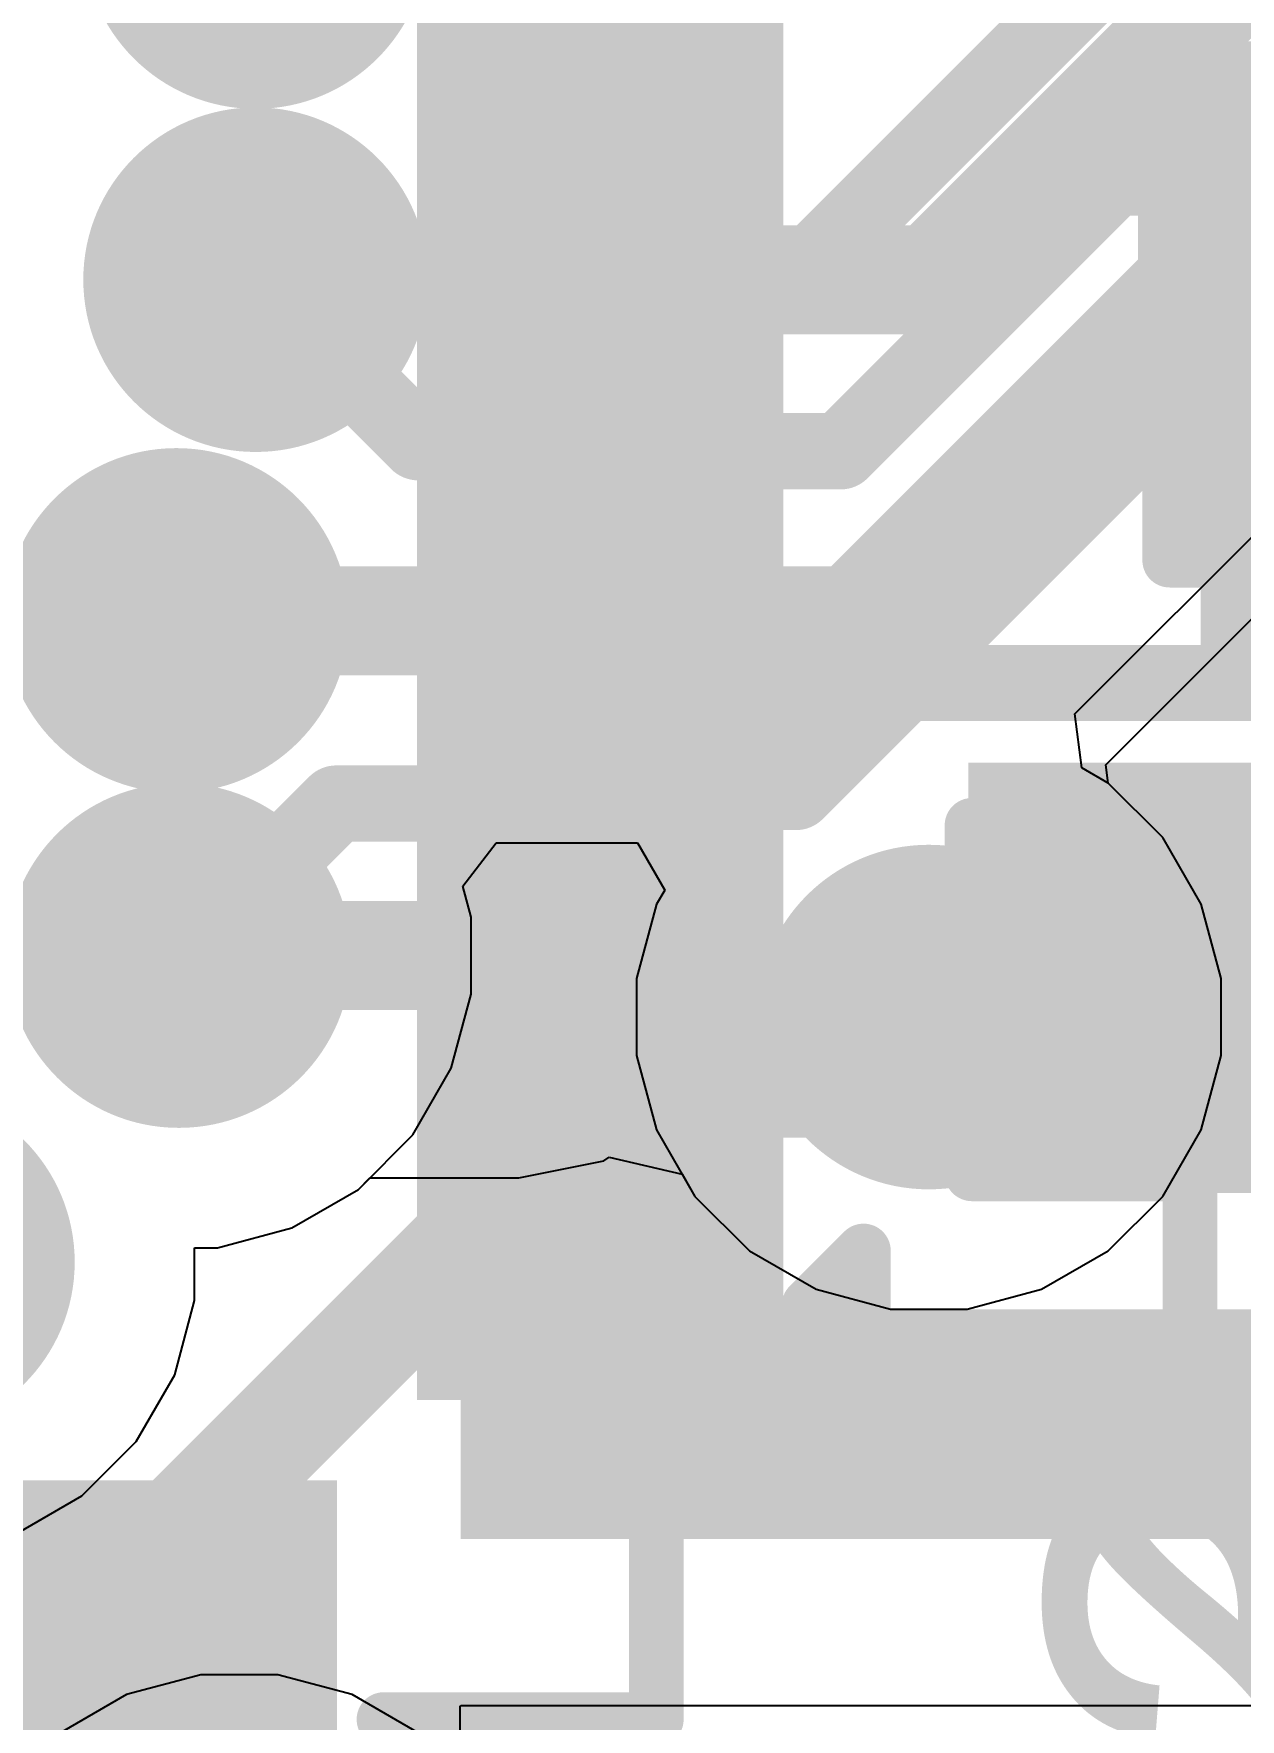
# Model space of a CAD drawing. Header units: inches. Extents: x -21 to 276, y -5 to 220.
# Drawn here: x 85.296 to 88.107, y 70.086 to 74.015 of the extents above; entities that cross this region are included whole.
import ezdxf

# ---------------------------------------------------------------- set-up
doc = ezdxf.new("R2010")
doc.units = ezdxf.units.IN
for name, color, linetype in [('Bottom Layer', 5, 'Continuous'), ('Bottom Overlay', 54, 'Continuous'), ('Bottom Paste', 16, 'Continuous'), ('Bottom Solder', 6, 'Continuous'), ('Drill Drawing', 1, 'Continuous'), ('Ground', 16, 'Continuous'), ('Power + Signal', 76, 'Continuous'), ('Top Layer', 1, 'Continuous'), ('Top Overlay', 2, 'Continuous'), ('Top Paste', 8, 'Continuous'), ('Top Solder', 216, 'Continuous'), ('Via Holes', 16, 'Continuous')]:
    doc.layers.add(name, color=color, linetype=linetype)
doc.styles.add('Arial', font='', dxfattribs={"height": 0.2})
doc.styles.get('Arial').set_extended_font_data('Arial')

# ---------------------------------------------------------------- blocks, each defined once
blk = doc.blocks.new('R___0201_29')
at = {"layer": 'Top Layer'}
for points in [[(-0.41, 0.185), (-0.14, 0.185), (-0.14, -0.185), (-0.41, -0.185)], [(0.14, 0.185), (0.41, 0.185), (0.41, -0.185), (0.14, -0.185)]]:
    blk.add_hatch(color=1, dxfattribs=at).paths.add_polyline_path(points)
at = {"layer": 'Top Paste'}
for points in [[(-0.41, 0.185), (-0.14, 0.185), (-0.14, -0.185), (-0.41, -0.185)], [(0.14, 0.185), (0.41, 0.185), (0.41, -0.185), (0.14, -0.185)]]:
    blk.add_hatch(color=8, dxfattribs=at).paths.add_polyline_path(points)
at = {"layer": 'Top Solder'}
for points in [[(-0.465, 0.24), (-0.085, 0.24), (-0.085, -0.24), (-0.465, -0.24)], [(0.085, 0.24), (0.465, 0.24), (0.465, -0.24), (0.085, -0.24)]]:
    blk.add_hatch(color=216, dxfattribs=at).paths.add_polyline_path(points)
at = {"layer": 'Top Overlay'}
for points in [[(-0.4826, 0.254, 0.127, 0.127, 0), (0.4826, 0.254, 0.127, 0.127, 0)], [(-0.4826, -0.254, 0.127, 0.127, 0), (-0.4826, 0.254, 0.127, 0.127, 0)], [(0.4826, -0.254, 0.127, 0.127, 0), (0.4826, 0.254, 0.127, 0.127, 0)], [(-0.4826, -0.254, 0.127, 0.127, 0), (0.4826, -0.254, 0.127, 0.127, 0)]]:
    blk.add_lwpolyline(points, format="xyseb", dxfattribs=at)
for points in [[(-0.5143, 0.254, 0.0635, 0.0635, 1), (-0.4508, 0.254, 0.0635, 0.0635, 1)], [(-0.5143, 0.254, 0.0635, 0.0635, 1), (-0.4508, 0.254, 0.0635, 0.0635, 1)], [(0.4508, 0.254, 0.0635, 0.0635, 1), (0.5143, 0.254, 0.0635, 0.0635, 1)], [(0.4508, 0.254, 0.0635, 0.0635, 1), (0.5143, 0.254, 0.0635, 0.0635, 1)], [(-0.5143, -0.254, 0.0635, 0.0635, 1), (-0.4508, -0.254, 0.0635, 0.0635, 1)], [(-0.5143, -0.254, 0.0635, 0.0635, 1), (-0.4508, -0.254, 0.0635, 0.0635, 1)], [(0.4508, -0.254, 0.0635, 0.0635, 1), (0.5143, -0.254, 0.0635, 0.0635, 1)], [(0.4508, -0.254, 0.0635, 0.0635, 1), (0.5143, -0.254, 0.0635, 0.0635, 1)]]:
    blk.add_lwpolyline(points, format="xyseb", close=True, dxfattribs=at)
blk = doc.blocks.new('56_QFN__7_7__48')
at = {"layer": 'Top Layer'}
for points in [[(-2.71, 3.1), (-2.71, 3.75), (-2.49, 3.75), (-2.49, 3.1)], [(-2.31, 3.1), (-2.31, 3.75), (-2.09, 3.75), (-2.09, 3.1)], [(-3.75, 2.71), (-3.1, 2.71), (-3.1, 2.49), (-3.75, 2.49)], [(-3.75, 2.31), (-3.1, 2.31), (-3.1, 2.09), (-3.75, 2.09)], [(-3.75, 1.91), (-3.1, 1.91), (-3.1, 1.69), (-3.75, 1.69)], [(-3.75, 1.51), (-3.1, 1.51), (-3.1, 1.29), (-3.75, 1.29)], [(-3.75, 1.11), (-3.1, 1.11), (-3.1, 0.89), (-3.75, 0.89)], [(-3.75, 0.71), (-3.1, 0.71), (-3.1, 0.49), (-3.75, 0.49)], [(-3.75, 0.31), (-3.1, 0.31), (-3.1, 0.09), (-3.75, 0.09)], [(-3.75, -0.09), (-3.1, -0.09), (-3.1, -0.31), (-3.75, -0.31)]]:
    blk.add_hatch(color=1, dxfattribs=at).paths.add_polyline_path(points)
at = {"layer": 'Top Paste'}
for points in [[(-2.71, 3.1), (-2.71, 3.75), (-2.49, 3.75), (-2.49, 3.1)], [(-2.31, 3.1), (-2.31, 3.75), (-2.09, 3.75), (-2.09, 3.1)], [(-3.75, 2.71), (-3.1, 2.71), (-3.1, 2.49), (-3.75, 2.49)], [(-3.75, 2.31), (-3.1, 2.31), (-3.1, 2.09), (-3.75, 2.09)], [(-3.75, 1.91), (-3.1, 1.91), (-3.1, 1.69), (-3.75, 1.69)], [(-3.75, 1.51), (-3.1, 1.51), (-3.1, 1.29), (-3.75, 1.29)], [(-3.75, 1.11), (-3.1, 1.11), (-3.1, 0.89), (-3.75, 0.89)], [(-3.75, 0.71), (-3.1, 0.71), (-3.1, 0.49), (-3.75, 0.49)], [(-3.75, 0.31), (-3.1, 0.31), (-3.1, 0.09), (-3.75, 0.09)], [(-3.75, -0.09), (-3.1, -0.09), (-3.1, -0.31), (-3.75, -0.31)]]:
    blk.add_hatch(color=8, dxfattribs=at).paths.add_polyline_path(points)
at = {"layer": 'Top Solder'}
for points in [[(-2.8116, 2.9984), (-2.8116, 3.8516), (-2.3884, 3.8516), (-2.3884, 2.9984)], [(-2.4116, 2.9984), (-2.4116, 3.8516), (-1.9884, 3.8516), (-1.9884, 2.9984)], [(-3.8516, 2.8116), (-2.9984, 2.8116), (-2.9984, 2.3884), (-3.8516, 2.3884)], [(-3.8516, 2.4116), (-2.9984, 2.4116), (-2.9984, 1.9884), (-3.8516, 1.9884)], [(-3.8516, 2.0116), (-2.9984, 2.0116), (-2.9984, 1.5884), (-3.8516, 1.5884)], [(-3.8516, 1.6116), (-2.9984, 1.6116), (-2.9984, 1.1884), (-3.8516, 1.1884)], [(-3.8516, 1.2116), (-2.9984, 1.2116), (-2.9984, 0.7884), (-3.8516, 0.7884)], [(-3.8516, 0.8116), (-2.9984, 0.8116), (-2.9984, 0.3884), (-3.8516, 0.3884)], [(-3.8516, 0.4116), (-2.9984, 0.4116), (-2.9984, -0.0116), (-3.8516, -0.0116)], [(-3.8516, 0.0116), (-2.9984, 0.0116), (-2.9984, -0.4116), (-3.8516, -0.4116)]]:
    blk.add_hatch(color=216, dxfattribs=at).paths.add_polyline_path(points)
at = {"layer": 'Top Overlay'}
for points in [[(-2.921, 3.556, 0.127, 0.127, 0), (-3.556, 3.556, 0.127, 0.127, 0)], [(-3.556, 3.556, 0.127, 0.127, 0), (-3.556, 2.9464, 0.127, 0.127, 0)], [(-3.9116, 2.5908, 0.127, 0.127, 0), (-4.0386, 2.7178, 0.127, 0.127, 0)], [(-4.0386, 2.7178, 0.127, 0.127, 0), (-4.0386, 2.4638, 0.127, 0.127, 0)], [(-3.9116, 2.5908, 0.127, 0.127, 0), (-4.0386, 2.4638, 0.127, 0.127, 0)]]:
    blk.add_lwpolyline(points, format="xyseb", dxfattribs=at)
for points in [[(-3.5877, 3.556, 0.0635, 0.0635, 1), (-3.5242, 3.556, 0.0635, 0.0635, 1)], [(-3.5877, 3.556, 0.0635, 0.0635, 1), (-3.5242, 3.556, 0.0635, 0.0635, 1)], [(-2.9527, 3.556, 0.0635, 0.0635, 1), (-2.8893, 3.556, 0.0635, 0.0635, 1)], [(-3.5877, 2.9464, 0.0635, 0.0635, 1), (-3.5242, 2.9464, 0.0635, 0.0635, 1)], [(-4.0703, 2.7178, 0.0635, 0.0635, 1), (-4.0069, 2.7178, 0.0635, 0.0635, 1)], [(-4.0703, 2.7178, 0.0635, 0.0635, 1), (-4.0069, 2.7178, 0.0635, 0.0635, 1)], [(-3.9434, 2.5908, 0.0635, 0.0635, 1), (-3.8798, 2.5908, 0.0635, 0.0635, 1)], [(-3.9434, 2.5908, 0.0635, 0.0635, 1), (-3.8798, 2.5908, 0.0635, 0.0635, 1)], [(-4.0703, 2.4638, 0.0635, 0.0635, 1), (-4.0069, 2.4638, 0.0635, 0.0635, 1)], [(-4.0703, 2.4638, 0.0635, 0.0635, 1), (-4.0069, 2.4638, 0.0635, 0.0635, 1)]]:
    blk.add_lwpolyline(points, format="xyseb", close=True, dxfattribs=at)
blk = doc.blocks.new('R___0201_101')
at = {"layer": 'Top Layer'}
for points in [[(-0.41, 0.185), (-0.14, 0.185), (-0.14, -0.185), (-0.41, -0.185)], [(0.14, 0.185), (0.41, 0.185), (0.41, -0.185), (0.14, -0.185)]]:
    blk.add_hatch(color=1, dxfattribs=at).paths.add_polyline_path(points)
at = {"layer": 'Top Paste'}
for points in [[(-0.41, 0.185), (-0.14, 0.185), (-0.14, -0.185), (-0.41, -0.185)], [(0.14, 0.185), (0.41, 0.185), (0.41, -0.185), (0.14, -0.185)]]:
    blk.add_hatch(color=8, dxfattribs=at).paths.add_polyline_path(points)
at = {"layer": 'Top Solder'}
for points in [[(-0.465, 0.24), (-0.085, 0.24), (-0.085, -0.24), (-0.465, -0.24)], [(0.085, 0.24), (0.465, 0.24), (0.465, -0.24), (0.085, -0.24)]]:
    blk.add_hatch(color=216, dxfattribs=at).paths.add_polyline_path(points)
at = {"layer": 'Top Overlay'}
for points in [[(-0.4826, 0.254, 0.127, 0.127, 0), (0.4826, 0.254, 0.127, 0.127, 0)], [(-0.4826, -0.254, 0.127, 0.127, 0), (-0.4826, 0.254, 0.127, 0.127, 0)], [(0.4826, -0.254, 0.127, 0.127, 0), (0.4826, 0.254, 0.127, 0.127, 0)], [(-0.4826, -0.254, 0.127, 0.127, 0), (0.4826, -0.254, 0.127, 0.127, 0)]]:
    blk.add_lwpolyline(points, format="xyseb", dxfattribs=at)
for points in [[(-0.5143, 0.254, 0.0635, 0.0635, 1), (-0.4508, 0.254, 0.0635, 0.0635, 1)], [(-0.5143, 0.254, 0.0635, 0.0635, 1), (-0.4508, 0.254, 0.0635, 0.0635, 1)], [(0.4508, 0.254, 0.0635, 0.0635, 1), (0.5143, 0.254, 0.0635, 0.0635, 1)], [(0.4508, 0.254, 0.0635, 0.0635, 1), (0.5143, 0.254, 0.0635, 0.0635, 1)], [(-0.5143, -0.254, 0.0635, 0.0635, 1), (-0.4508, -0.254, 0.0635, 0.0635, 1)], [(-0.5143, -0.254, 0.0635, 0.0635, 1), (-0.4508, -0.254, 0.0635, 0.0635, 1)], [(0.4508, -0.254, 0.0635, 0.0635, 1), (0.5143, -0.254, 0.0635, 0.0635, 1)], [(0.4508, -0.254, 0.0635, 0.0635, 1), (0.5143, -0.254, 0.0635, 0.0635, 1)]]:
    blk.add_lwpolyline(points, format="xyseb", close=True, dxfattribs=at)
blk = doc.blocks.new('IND_0603__1608_M_______B_131')
at = {"layer": 'Bottom Layer'}
for points in [[(-1, 0.4), (-0.4, 0.4), (-0.4, -0.4), (-1, -0.4)], [(0.4, 0.4), (1, 0.4), (1, -0.4), (0.4, -0.4)]]:
    blk.add_hatch(color=5, dxfattribs=at).paths.add_polyline_path(points)
at = {"layer": 'Bottom Paste'}
for points in [[(-1, 0.4), (-0.4, 0.4), (-0.4, -0.4), (-1, -0.4)], [(0.4, 0.4), (1, 0.4), (1, -0.4), (0.4, -0.4)]]:
    blk.add_hatch(color=16, dxfattribs=at).paths.add_polyline_path(points)
at = {"layer": 'Bottom Solder'}
for points in [[(-1.1016, 0.5016), (-0.2984, 0.5016), (-0.2984, -0.5016), (-1.1016, -0.5016)], [(0.2984, 0.5016), (1.1016, 0.5016), (1.1016, -0.5016), (0.2984, -0.5016)]]:
    blk.add_hatch(color=6, dxfattribs=at).paths.add_polyline_path(points)
at = {"layer": 'Bottom Overlay'}
for points in [[(0.2286, 0.4572, 0.127, 0.127, 0), (-0.2032, 0.4572, 0.127, 0.127, 0)], [(0.2286, -0.4572, 0.127, 0.127, 0), (-0.2032, -0.4572, 0.127, 0.127, 0)]]:
    blk.add_lwpolyline(points, format="xyseb", dxfattribs=at)
for points in [[(-0.2349, 0.4572, 0.0635, 0.0635, 1), (-0.1714, 0.4572, 0.0635, 0.0635, 1)], [(0.1968, 0.4572, 0.0635, 0.0635, 1), (0.2604, 0.4572, 0.0635, 0.0635, 1)], [(-0.2349, -0.4572, 0.0635, 0.0635, 1), (-0.1714, -0.4572, 0.0635, 0.0635, 1)], [(0.1968, -0.4572, 0.0635, 0.0635, 1), (0.2604, -0.4572, 0.0635, 0.0635, 1)]]:
    blk.add_lwpolyline(points, format="xyseb", close=True, dxfattribs=at)
blk = doc.blocks.new('C___0402_172')
at = {"layer": 'Top Layer'}
for points in [[(-0.6985, -0.3175), (-0.6985, 0.3175), (-0.2413, 0.3175), (-0.2413, -0.3175)], [(0.2413, -0.3175), (0.2413, 0.3175), (0.6985, 0.3175), (0.6985, -0.3175)]]:
    blk.add_hatch(color=1, dxfattribs=at).paths.add_polyline_path(points)
at = {"layer": 'Top Paste'}
for points in [[(-0.6985, -0.3175), (-0.6985, 0.3175), (-0.2413, 0.3175), (-0.2413, -0.3175)], [(0.2413, -0.3175), (0.2413, 0.3175), (0.6985, 0.3175), (0.6985, -0.3175)]]:
    blk.add_hatch(color=8, dxfattribs=at).paths.add_polyline_path(points)
at = {"layer": 'Top Solder'}
for points in [[(-0.7585, -0.3775), (-0.7585, 0.3775), (-0.1813, 0.3775), (-0.1813, -0.3775)], [(0.1813, -0.3775), (0.1813, 0.3775), (0.7585, 0.3775), (0.7585, -0.3775)]]:
    blk.add_hatch(color=216, dxfattribs=at).paths.add_polyline_path(points)
at = {"layer": 'Top Overlay'}
for points in [[(-0.2794, 0.4064, 0.127, 0.127, 0), (-0.7874, 0.4064, 0.127, 0.127, 0)], [(-0.7874, 0.4064, 0.127, 0.127, 0), (-0.7874, -0.4064, 0.127, 0.127, 0)], [(0.7874, 0.4064, 0.127, 0.127, 0), (0.2794, 0.4064, 0.127, 0.127, 0)], [(0.7874, 0.4064, 0.127, 0.127, 0), (0.7874, -0.4064, 0.127, 0.127, 0)], [(-0.2794, -0.4064, 0.127, 0.127, 0), (-0.7874, -0.4064, 0.127, 0.127, 0)], [(0.7874, -0.4064, 0.127, 0.127, 0), (0.2794, -0.4064, 0.127, 0.127, 0)]]:
    blk.add_lwpolyline(points, format="xyseb", dxfattribs=at)
for points in [[(-0.8191, 0.4064, 0.0635, 0.0635, 1), (-0.7556, 0.4064, 0.0635, 0.0635, 1)], [(-0.8191, 0.4064, 0.0635, 0.0635, 1), (-0.7556, 0.4064, 0.0635, 0.0635, 1)], [(-0.3111, 0.4064, 0.0635, 0.0635, 1), (-0.2477, 0.4064, 0.0635, 0.0635, 1)], [(0.2477, 0.4064, 0.0635, 0.0635, 1), (0.3111, 0.4064, 0.0635, 0.0635, 1)], [(0.7556, 0.4064, 0.0635, 0.0635, 1), (0.8191, 0.4064, 0.0635, 0.0635, 1)], [(0.7556, 0.4064, 0.0635, 0.0635, 1), (0.8191, 0.4064, 0.0635, 0.0635, 1)], [(-0.8191, -0.4064, 0.0635, 0.0635, 1), (-0.7556, -0.4064, 0.0635, 0.0635, 1)], [(-0.8191, -0.4064, 0.0635, 0.0635, 1), (-0.7556, -0.4064, 0.0635, 0.0635, 1)], [(-0.3111, -0.4064, 0.0635, 0.0635, 1), (-0.2477, -0.4064, 0.0635, 0.0635, 1)], [(0.2477, -0.4064, 0.0635, 0.0635, 1), (0.3111, -0.4064, 0.0635, 0.0635, 1)], [(0.7556, -0.4064, 0.0635, 0.0635, 1), (0.8191, -0.4064, 0.0635, 0.0635, 1)], [(0.7556, -0.4064, 0.0635, 0.0635, 1), (0.8191, -0.4064, 0.0635, 0.0635, 1)]]:
    blk.add_lwpolyline(points, format="xyseb", close=True, dxfattribs=at)

msp = doc.modelspace()

# ---------------------------------------------------------------- hatches: boundary and pattern name
at = {"layer": 'Bottom Layer'}
h = msp.add_hatch(color=5, dxfattribs=at)
edge = h.paths.add_edge_path()
edge.add_arc((85.8129, 74.2416), 0.3, 0, 360)
h = msp.add_hatch(color=5, dxfattribs=at)
edge = h.paths.add_edge_path()
edge.add_arc((85.8129, 73.4418), 0.3, 0, 360)
h = msp.add_hatch(color=5, dxfattribs=at)
edge = h.paths.add_edge_path()
edge.add_arc((85.6282, 72.6476), 0.3, 0, 360)
h = msp.add_hatch(color=5, dxfattribs=at)
edge = h.paths.add_edge_path()
edge.add_arc((85.6341, 71.8663), 0.3, 0, 360)
h = msp.add_hatch(color=5, dxfattribs=at)
edge = h.paths.add_edge_path()
edge.add_arc((87.3814, 71.723), 0.3, 0, 360)
at = {"layer": 'Bottom Solder'}
h = msp.add_hatch(color=6, dxfattribs=at)
edge = h.paths.add_edge_path()
edge.add_arc((85.8129, 74.2416), 0.4016, 0, 360)
h = msp.add_hatch(color=6, dxfattribs=at)
edge = h.paths.add_edge_path()
edge.add_arc((85.8129, 73.4418), 0.4016, 0, 360)
h = msp.add_hatch(color=6, dxfattribs=at)
edge = h.paths.add_edge_path()
edge.add_arc((85.6282, 72.6476), 0.4016, 0, 360)
h = msp.add_hatch(color=6, dxfattribs=at)
edge = h.paths.add_edge_path()
edge.add_arc((85.6341, 71.8663), 0.4016, 0, 360)
h = msp.add_hatch(color=6, dxfattribs=at)
edge = h.paths.add_edge_path()
edge.add_arc((87.3814, 71.723), 0.4016, 0, 360)
h = msp.add_hatch(color=6, dxfattribs=at)
edge = h.paths.add_edge_path()
edge.add_arc((84.9897, 71.1518), 0.4016, 0, 360)
at = {"layer": 'Ground'}
h = msp.add_hatch(color=16, dxfattribs=at)
edge = h.paths.add_edge_path()
edge.add_arc((85.8129, 74.2416), 0.3, 0, 360)
h = msp.add_hatch(color=16, dxfattribs=at)
edge = h.paths.add_edge_path()
edge.add_arc((85.8129, 73.4418), 0.3, 0, 360)
h = msp.add_hatch(color=16, dxfattribs=at)
edge = h.paths.add_edge_path()
edge.add_arc((85.6282, 72.6476), 0.3, 0, 360)
h = msp.add_hatch(color=16, dxfattribs=at)
edge = h.paths.add_edge_path()
edge.add_arc((85.6341, 71.8663), 0.3, 0, 360)
h = msp.add_hatch(color=16, dxfattribs=at)
edge = h.paths.add_edge_path()
edge.add_arc((87.3814, 71.723), 0.3, 0, 360)
at = {"layer": 'Power + Signal'}
h = msp.add_hatch(color=76, dxfattribs=at)
edge = h.paths.add_edge_path()
edge.add_arc((85.8129, 74.2416), 0.3, 0, 360)
h = msp.add_hatch(color=76, dxfattribs=at)
edge = h.paths.add_edge_path()
edge.add_arc((85.8129, 73.4418), 0.3, 0, 360)
h = msp.add_hatch(color=76, dxfattribs=at)
edge = h.paths.add_edge_path()
edge.add_arc((85.6282, 72.6476), 0.3, 0, 360)
h = msp.add_hatch(color=76, dxfattribs=at)
edge = h.paths.add_edge_path()
edge.add_arc((85.6341, 71.8663), 0.3, 0, 360)
h = msp.add_hatch(color=76, dxfattribs=at)
edge = h.paths.add_edge_path()
edge.add_arc((87.3814, 71.723), 0.3, 0, 360)
at = {"layer": 'Top Layer'}
h = msp.add_hatch(color=1, dxfattribs=at)
edge = h.paths.add_edge_path()
edge.add_arc((85.8129, 74.2416), 0.3, 0, 360)
h = msp.add_hatch(color=1, dxfattribs=at)
edge = h.paths.add_edge_path()
edge.add_arc((85.8129, 73.4418), 0.3, 0, 360)
for points in [[(88.0151, 72.4382), (88.2851, 72.4382), (88.2851, 73.2268), (88.0151, 73.2268)], [(86.3161, 71.4418), (88.0279, 71.4418), (88.0279, 71.8418), (86.3161, 71.8418)], [(86.2907, 70.5064), (93.9792, 70.5064), (93.9792, 71.0418), (86.2907, 71.0418)], [(85.3907, 69.8918), (85.9007, 69.8918), (85.9007, 70.5418), (85.3907, 70.5418)]]:
    msp.add_hatch(color=1, dxfattribs=at).paths.add_polyline_path(points)
h = msp.add_hatch(color=1, dxfattribs=at)
edge = h.paths.add_edge_path()
edge.add_arc((85.6282, 72.6476), 0.3, 0, 360)
h = msp.add_hatch(color=1, dxfattribs=at)
edge = h.paths.add_edge_path()
edge.add_arc((85.6341, 71.8663), 0.3, 0, 360)
h = msp.add_hatch(color=1, dxfattribs=at)
edge = h.paths.add_edge_path()
edge.add_arc((87.3814, 71.723), 0.3, 0, 360)
at = {"layer": 'Top Solder'}
h = msp.add_hatch(color=216, dxfattribs=at)
edge = h.paths.add_edge_path()
edge.add_arc((85.8129, 74.2416), 0.4016, 0, 360)
h = msp.add_hatch(color=216, dxfattribs=at)
edge = h.paths.add_edge_path()
edge.add_arc((85.8129, 73.4418), 0.4016, 0, 360)
h = msp.add_hatch(color=216, dxfattribs=at)
edge = h.paths.add_edge_path()
edge.add_arc((85.6282, 72.6476), 0.4016, 0, 360)
h = msp.add_hatch(color=216, dxfattribs=at)
edge = h.paths.add_edge_path()
edge.add_arc((85.6341, 71.8663), 0.4016, 0, 360)
h = msp.add_hatch(color=216, dxfattribs=at)
edge = h.paths.add_edge_path()
edge.add_arc((87.3814, 71.723), 0.4016, 0, 360)
h = msp.add_hatch(color=216, dxfattribs=at)
edge = h.paths.add_edge_path()
edge.add_arc((84.9897, 71.1518), 0.4016, 0, 360)
at = {"layer": 'Via Holes'}
h = msp.add_hatch(color=7, dxfattribs=at)
edge = h.paths.add_edge_path()
edge.add_arc((85.8129, 73.4418), 0.15, 0, 360)
h = msp.add_hatch(color=7, dxfattribs=at)
edge = h.paths.add_edge_path()
edge.add_arc((85.6282, 72.6476), 0.15, 0, 360)
h = msp.add_hatch(color=7, dxfattribs=at)
edge = h.paths.add_edge_path()
edge.add_arc((85.6341, 71.8663), 0.15, 0, 360)
h = msp.add_hatch(color=7, dxfattribs=at)
edge = h.paths.add_edge_path()
edge.add_arc((87.3814, 71.723), 0.15, 0, 360)

# ---------------------------------------------------------------- linework, layer by layer
at = {"layer": 'Bottom Layer'}
for points in [[(86.6177, 71.5081, 0.254, 0.254, 0), (86.6177, 76.0083, 0.254, 0.254, 0)], [(85.0095, 69.8999, 0.254, 0.254, 0), (86.6177, 71.5081, 0.254, 0.254, 0)]]:
    msp.add_lwpolyline(points, format="xyseb", dxfattribs=at)
msp.add_lwpolyline([(86.5542, 71.5081, 0.127, 0.127, 1), (86.6812, 71.5081, 0.127, 0.127, 1)], format="xyseb", close=True, dxfattribs=at)
msp.add_lwpolyline([(86.5542, 71.5081, 0.127, 0.127, 1), (86.6812, 71.5081, 0.127, 0.127, 1)], format="xyseb", close=True, dxfattribs=at)
at = {"layer": 'Drill Drawing'}
for points in [[(85.5589, 74.4956, 0.0508, 0.0508, 0), (85.8129, 73.9876, 0.0508, 0.0508, 0)], [(85.8129, 73.9876, 0.0508, 0.0508, 0), (86.0669, 74.4956, 0.0508, 0.0508, 0)], [(85.5589, 73.6958, 0.0508, 0.0508, 0), (86.0669, 73.6958, 0.0508, 0.0508, 0)], [(85.5589, 73.6958, 0.0508, 0.0508, 0), (85.8129, 73.1878, 0.0508, 0.0508, 0)], [(85.8129, 73.1878, 0.0508, 0.0508, 0), (86.0669, 73.6958, 0.0508, 0.0508, 0)], [(85.3742, 72.9016, 0.0508, 0.0508, 0), (85.8822, 72.9016, 0.0508, 0.0508, 0)], [(85.3742, 72.9016, 0.0508, 0.0508, 0), (85.6282, 72.3936, 0.0508, 0.0508, 0)], [(85.6282, 72.3936, 0.0508, 0.0508, 0), (85.8822, 72.9016, 0.0508, 0.0508, 0)], [(85.3801, 72.1203, 0.0508, 0.0508, 0), (85.8881, 72.1203, 0.0508, 0.0508, 0)], [(85.3801, 72.1203, 0.0508, 0.0508, 0), (85.6341, 71.6123, 0.0508, 0.0508, 0)], [(85.6341, 71.6123, 0.0508, 0.0508, 0), (85.8881, 72.1203, 0.0508, 0.0508, 0)], [(87.1274, 71.977, 0.0508, 0.0508, 0), (87.6354, 71.977, 0.0508, 0.0508, 0)], [(87.1274, 71.977, 0.0508, 0.0508, 0), (87.3814, 71.469, 0.0508, 0.0508, 0)], [(87.3814, 71.469, 0.0508, 0.0508, 0), (87.6354, 71.977, 0.0508, 0.0508, 0)]]:
    msp.add_lwpolyline(points, format="xyseb", dxfattribs=at)
for points in [[(85.8002, 73.9876, 0.0254, 0.0254, 1), (85.8256, 73.9876, 0.0254, 0.0254, 1)], [(85.8002, 73.9876, 0.0254, 0.0254, 1), (85.8256, 73.9876, 0.0254, 0.0254, 1)], [(85.5462, 73.6958, 0.0254, 0.0254, 1), (85.5716, 73.6958, 0.0254, 0.0254, 1)], [(85.5462, 73.6958, 0.0254, 0.0254, 1), (85.5716, 73.6958, 0.0254, 0.0254, 1)], [(86.0542, 73.6958, 0.0254, 0.0254, 1), (86.0796, 73.6958, 0.0254, 0.0254, 1)], [(86.0542, 73.6958, 0.0254, 0.0254, 1), (86.0796, 73.6958, 0.0254, 0.0254, 1)], [(85.8002, 73.1878, 0.0254, 0.0254, 1), (85.8256, 73.1878, 0.0254, 0.0254, 1)], [(85.8002, 73.1878, 0.0254, 0.0254, 1), (85.8256, 73.1878, 0.0254, 0.0254, 1)], [(85.3615, 72.9016, 0.0254, 0.0254, 1), (85.3869, 72.9016, 0.0254, 0.0254, 1)], [(85.3615, 72.9016, 0.0254, 0.0254, 1), (85.3869, 72.9016, 0.0254, 0.0254, 1)], [(85.8695, 72.9016, 0.0254, 0.0254, 1), (85.8949, 72.9016, 0.0254, 0.0254, 1)], [(85.8695, 72.9016, 0.0254, 0.0254, 1), (85.8949, 72.9016, 0.0254, 0.0254, 1)], [(85.6155, 72.3936, 0.0254, 0.0254, 1), (85.6409, 72.3936, 0.0254, 0.0254, 1)], [(85.6155, 72.3936, 0.0254, 0.0254, 1), (85.6409, 72.3936, 0.0254, 0.0254, 1)], [(85.3674, 72.1203, 0.0254, 0.0254, 1), (85.3928, 72.1203, 0.0254, 0.0254, 1)], [(85.3674, 72.1203, 0.0254, 0.0254, 1), (85.3928, 72.1203, 0.0254, 0.0254, 1)], [(85.8754, 72.1203, 0.0254, 0.0254, 1), (85.9008, 72.1203, 0.0254, 0.0254, 1)], [(85.8754, 72.1203, 0.0254, 0.0254, 1), (85.9008, 72.1203, 0.0254, 0.0254, 1)], [(87.1147, 71.977, 0.0254, 0.0254, 1), (87.1401, 71.977, 0.0254, 0.0254, 1)], [(87.1147, 71.977, 0.0254, 0.0254, 1), (87.1401, 71.977, 0.0254, 0.0254, 1)], [(87.6227, 71.977, 0.0254, 0.0254, 1), (87.6481, 71.977, 0.0254, 0.0254, 1)], [(87.6227, 71.977, 0.0254, 0.0254, 1), (87.6481, 71.977, 0.0254, 0.0254, 1)], [(85.6214, 71.6123, 0.0254, 0.0254, 1), (85.6468, 71.6123, 0.0254, 0.0254, 1)], [(85.6214, 71.6123, 0.0254, 0.0254, 1), (85.6468, 71.6123, 0.0254, 0.0254, 1)], [(87.3687, 71.469, 0.0254, 0.0254, 1), (87.3941, 71.469, 0.0254, 0.0254, 1)], [(87.3687, 71.469, 0.0254, 0.0254, 1), (87.3941, 71.469, 0.0254, 0.0254, 1)]]:
    msp.add_lwpolyline(points, format="xyseb", close=True, dxfattribs=at)
at = {"layer": 'Ground'}
for p, q in [((87.7214, 72.4295), (88.5168, 73.2249)), ((87.7379, 72.3036), (87.7214, 72.4295)), ((87.7996, 72.268), (87.7379, 72.3036)), ((87.9264, 72.1412), (87.7996, 72.268)), ((88.016, 71.9859), (87.9264, 72.1412)), ((88.0624, 71.8127), (88.016, 71.9859)), ((88.0624, 71.6334), (88.0624, 71.8127)), ((88.016, 71.4602), (88.0624, 71.6334)), ((87.9264, 71.3049), (88.016, 71.4602)), ((86.624, 71.3878), (86.637, 71.3965)), ((86.637, 71.3965), (86.8064, 71.357)), ((86.4258, 71.3484), (86.624, 71.3878)), ((86.8064, 71.357), (86.8365, 71.3049)), ((85.8969, 71.2318), (86.0522, 71.3214)), ((86.0522, 71.3214), (86.0792, 71.3484)), ((86.0792, 71.3484), (86.4258, 71.3484)), ((86.8365, 71.3049), (86.9633, 71.1781)), ((87.7996, 71.1781), (87.9264, 71.3049)), ((85.7237, 71.1853), (85.8969, 71.2318)), ((85.6707, 71.0622), (85.6707, 71.1853)), ((85.6707, 71.1853), (85.7237, 71.1853)), ((86.9633, 71.1781), (87.1186, 71.0884)), ((87.6443, 71.0884), (87.7996, 71.1781)), ((87.1186, 71.0884), (87.2918, 71.042)), ((87.4711, 71.042), (87.6443, 71.0884)), ((85.6243, 70.889), (85.6707, 71.0622)), ((87.2918, 71.042), (87.4711, 71.042)), ((85.5346, 70.7337), (85.6243, 70.889)), ((85.4078, 70.6069), (85.5346, 70.7337)), ((85.2526, 70.5172), (85.4078, 70.6069)), ((85.6851, 70.19), (85.5119, 70.1436)), ((85.8644, 70.19), (85.6851, 70.19)), ((86.0376, 70.1436), (85.8644, 70.19)), ((85.5119, 70.1436), (85.3566, 70.054)), ((86.1929, 70.054), (86.0376, 70.1436))]:
    msp.add_line(p, q, dxfattribs=at)
for points in [[(87.3906, 73.4418, 0.254, 0.254, 0), (88.5973, 74.6485, 0.254, 0.254, 0)], [(86.4258, 71.8663, 0.254, 0.254, 0), (89.0598, 74.5003, 0.254, 0.254, 0)], [(85.8129, 73.4418, 0.254, 0.254, 0), (87.3906, 73.4418, 0.254, 0.254, 0)], [(85.6341, 71.8663, 0.254, 0.254, 0), (86.4258, 71.8663, 0.254, 0.254, 0)]]:
    msp.add_lwpolyline(points, format="xyseb", dxfattribs=at)
for points in [[(85.7494, 73.4418, 0.127, 0.127, 1), (85.8764, 73.4418, 0.127, 0.127, 1)], [(87.3271, 73.4418, 0.127, 0.127, 1), (87.4541, 73.4418, 0.127, 0.127, 1)], [(87.3271, 73.4418, 0.127, 0.127, 1), (87.4541, 73.4418, 0.127, 0.127, 1)], [(85.5706, 71.8663, 0.127, 0.127, 1), (85.6976, 71.8663, 0.127, 0.127, 1)], [(86.3623, 71.8663, 0.127, 0.127, 1), (86.4893, 71.8663, 0.127, 0.127, 1)], [(86.3623, 71.8663, 0.127, 0.127, 1), (86.4893, 71.8663, 0.127, 0.127, 1)]]:
    msp.add_lwpolyline(points, format="xyseb", close=True, dxfattribs=at)
at = {"layer": 'Power + Signal'}
for p, q in [((87.7939, 72.3113), (88.6121, 73.1296)), ((87.7996, 72.268), (87.7939, 72.3113)), ((87.9264, 72.1412), (87.7996, 72.268)), ((88.016, 71.9859), (87.9264, 72.1412)), ((86.2957, 72.0282), (86.373, 72.1289)), ((86.373, 72.1289), (86.7024, 72.1289)), ((86.7024, 72.1289), (86.766, 72.0189)), ((86.3151, 71.956), (86.2957, 72.0282)), ((86.7469, 71.9859), (86.7004, 71.8127)), ((86.766, 72.0189), (86.7469, 71.9859)), ((88.0624, 71.8127), (88.016, 71.9859)), ((86.3151, 71.7767), (86.3151, 71.956)), ((86.7004, 71.8127), (86.7004, 71.6334)), ((88.0624, 71.6334), (88.0624, 71.8127)), ((86.2687, 71.6035), (86.3151, 71.7767)), ((86.7004, 71.6334), (86.7469, 71.4602)), ((88.016, 71.4602), (88.0624, 71.6334)), ((86.179, 71.4482), (86.2687, 71.6035)), ((86.0522, 71.3214), (86.179, 71.4482)), ((86.7469, 71.4602), (86.8365, 71.3049)), ((87.9264, 71.3049), (88.016, 71.4602)), ((85.8969, 71.2318), (86.0522, 71.3214)), ((86.8365, 71.3049), (86.9633, 71.1781)), ((87.7996, 71.1781), (87.9264, 71.3049)), ((85.7237, 71.1853), (85.8969, 71.2318)), ((85.6707, 71.0622), (85.6707, 71.1853)), ((85.6707, 71.1853), (85.7237, 71.1853)), ((86.9633, 71.1781), (87.1186, 71.0884)), ((87.6443, 71.0884), (87.7996, 71.1781)), ((87.1186, 71.0884), (87.2918, 71.042)), ((87.4711, 71.042), (87.6443, 71.0884)), ((85.6243, 70.889), (85.6707, 71.0622)), ((87.2918, 71.042), (87.4711, 71.042)), ((85.5346, 70.7337), (85.6243, 70.889)), ((85.4078, 70.6069), (85.5346, 70.7337)), ((85.2526, 70.5172), (85.4078, 70.6069)), ((85.6851, 70.19), (85.5119, 70.1436)), ((85.8644, 70.19), (85.6851, 70.19)), ((86.0376, 70.1436), (85.8644, 70.19)), ((85.5119, 70.1436), (85.3566, 70.054)), ((86.1929, 70.054), (86.0376, 70.1436))]:
    msp.add_line(p, q, dxfattribs=at)
for points in [[(87.3969, 72.6469, 0.254, 0.254, 0), (88.3271, 73.5771, 0.254, 0.254, 0)], [(85.6282, 72.6476, 0.254, 0.254, 0), (85.6289, 72.6469, 0.254, 0.254, 0)], [(85.6289, 72.6469, 0.254, 0.254, 0), (87.3969, 72.6469, 0.254, 0.254, 0)]]:
    msp.add_lwpolyline(points, format="xyseb", dxfattribs=at)
for points in [[(85.5647, 72.6476, 0.127, 0.127, 1), (85.6917, 72.6476, 0.127, 0.127, 1)], [(85.5654, 72.6469, 0.127, 0.127, 1), (85.6924, 72.6469, 0.127, 0.127, 1)], [(85.5654, 72.6469, 0.127, 0.127, 1), (85.6924, 72.6469, 0.127, 0.127, 1)], [(87.3334, 72.6469, 0.127, 0.127, 1), (87.4604, 72.6469, 0.127, 0.127, 1)], [(87.3334, 72.6469, 0.127, 0.127, 1), (87.4604, 72.6469, 0.127, 0.127, 1)]]:
    msp.add_lwpolyline(points, format="xyseb", close=True, dxfattribs=at)
at = {"layer": 'Top Layer'}
for p, q in [((86.2892, 70.1167), (86.2907, 70.1179)), ((86.2892, 69.9576), (86.2892, 70.1167)), ((86.2907, 70.1179), (92.7092, 70.1179))]:
    msp.add_line(p, q, dxfattribs=at)
for points in [[(87.0941, 73.4629, 0.1778, 0.1778, 0), (87.7375, 74.1063, 0.1778, 0.1778, 0)], [(87.1759, 73.0418, 0.1778, 0.1778, 0), (87.8141, 73.68, 0.1778, 0.1778, 0)], [(87.8141, 73.68, 0.1778, 0.1778, 0), (88.1401, 73.68, 0.1778, 0.1778, 0)], [(86.6157, 73.4418, 0.1778, 0.1778, 0), (86.6368, 73.4629, 0.1778, 0.1778, 0)], [(86.6368, 73.4629, 0.1778, 0.1778, 0), (87.0941, 73.4629, 0.1778, 0.1778, 0)], [(85.8129, 73.4418, 0.1778, 0.1778, 0), (86.1918, 73.0629, 0.1778, 0.1778, 0)], [(86.1918, 73.0629, 0.1778, 0.1778, 0), (86.5946, 73.0629, 0.1778, 0.1778, 0)], [(86.5946, 73.0629, 0.1778, 0.1778, 0), (86.6157, 73.0418, 0.1778, 0.1778, 0)], [(86.6157, 73.0418, 0.1778, 0.1778, 0), (87.1759, 73.0418, 0.1778, 0.1778, 0)], [(85.6282, 72.6476, 0.1778, 0.1778, 0), (85.6311, 72.6447, 0.1778, 0.1778, 0)], [(85.6311, 72.6447, 0.1778, 0.1778, 0), (86.6128, 72.6447, 0.1778, 0.1778, 0)], [(86.6128, 72.6447, 0.1778, 0.1778, 0), (86.6132, 72.6443, 0.1778, 0.1778, 0)], [(86.6132, 72.6443, 0.127, 0.127, 0), (86.6157, 72.6418, 0.127, 0.127, 0)], [(87.0717, 72.2476, 0.1778, 0.1778, 0), (87.3258, 72.5017, 0.1778, 0.1778, 0)], [(87.3258, 72.5017, 0.1778, 0.1778, 0), (89.5162, 72.5017, 0.1778, 0.1778, 0)], [(86.6157, 72.2418, 0.1778, 0.1778, 0), (86.6215, 72.2476, 0.1778, 0.1778, 0)], [(86.6215, 72.2476, 0.1778, 0.1778, 0), (87.0717, 72.2476, 0.1778, 0.1778, 0)], [(85.6468, 71.8667, 0.1778, 0.1778, 0), (86.0009, 72.2207, 0.1778, 0.1778, 0)], [(86.0009, 72.2207, 0.1778, 0.1778, 0), (86.5946, 72.2207, 0.1778, 0.1778, 0)], [(86.5946, 72.2207, 0.1778, 0.1778, 0), (86.6157, 72.2418, 0.1778, 0.1778, 0)], [(86.6622, 71.7953, 0.254, 0.254, 0), (87.3092, 71.7953, 0.254, 0.254, 0)], [(86.6157, 71.8418, 0.127, 0.127, 0), (86.6622, 71.7953, 0.127, 0.127, 0)], [(87.6571, 71.6976, 0.127, 0.127, 0), (87.7994, 71.8399, 0.127, 0.127, 0)], [(87.3092, 71.7953, 0.127, 0.127, 0), (87.3814, 71.723, 0.127, 0.127, 0)], [(87.3002, 71.6418, 0.127, 0.127, 0), (87.3814, 71.723, 0.127, 0.127, 0)], [(87.5846, 71.6976, 0.127, 0.127, 0), (87.6571, 71.6976, 0.127, 0.127, 0)], [(85.7653, 69.5504, 0.254, 0.254, 0), (85.7653, 70.2168, 0.254, 0.254, 0)]]:
    msp.add_lwpolyline(points, format="xyseb", dxfattribs=at)
for points in [[(87.7696, 73.68, 0.0889, 0.0889, 1), (87.8585, 73.68, 0.0889, 0.0889, 1)], [(87.7696, 73.68, 0.0889, 0.0889, 1), (87.8585, 73.68, 0.0889, 0.0889, 1)], [(88.0957, 73.68, 0.0889, 0.0889, 1), (88.1846, 73.68, 0.0889, 0.0889, 1)], [(86.5924, 73.4629, 0.0889, 0.0889, 1), (86.6813, 73.4629, 0.0889, 0.0889, 1)], [(86.5924, 73.4629, 0.0889, 0.0889, 1), (86.6813, 73.4629, 0.0889, 0.0889, 1)], [(87.0497, 73.4629, 0.0889, 0.0889, 1), (87.1386, 73.4629, 0.0889, 0.0889, 1)], [(87.0497, 73.4629, 0.0889, 0.0889, 1), (87.1386, 73.4629, 0.0889, 0.0889, 1)], [(85.7685, 73.4418, 0.0889, 0.0889, 1), (85.8574, 73.4418, 0.0889, 0.0889, 1)], [(86.5713, 73.4418, 0.0889, 0.0889, 1), (86.6602, 73.4418, 0.0889, 0.0889, 1)], [(86.1474, 73.0629, 0.0889, 0.0889, 1), (86.2363, 73.0629, 0.0889, 0.0889, 1)], [(86.1474, 73.0629, 0.0889, 0.0889, 1), (86.2363, 73.0629, 0.0889, 0.0889, 1)], [(86.5502, 73.0629, 0.0889, 0.0889, 1), (86.6391, 73.0629, 0.0889, 0.0889, 1)], [(86.5502, 73.0629, 0.0889, 0.0889, 1), (86.6391, 73.0629, 0.0889, 0.0889, 1)], [(86.5713, 73.0418, 0.0889, 0.0889, 1), (86.6602, 73.0418, 0.0889, 0.0889, 1)], [(86.5713, 73.0418, 0.0889, 0.0889, 1), (86.6602, 73.0418, 0.0889, 0.0889, 1)], [(87.1315, 73.0418, 0.0889, 0.0889, 1), (87.2204, 73.0418, 0.0889, 0.0889, 1)], [(87.1315, 73.0418, 0.0889, 0.0889, 1), (87.2204, 73.0418, 0.0889, 0.0889, 1)], [(85.5837, 72.6476, 0.0889, 0.0889, 1), (85.6726, 72.6476, 0.0889, 0.0889, 1)], [(85.5866, 72.6447, 0.0889, 0.0889, 1), (85.6755, 72.6447, 0.0889, 0.0889, 1)], [(85.5866, 72.6447, 0.0889, 0.0889, 1), (85.6755, 72.6447, 0.0889, 0.0889, 1)], [(86.5684, 72.6447, 0.0889, 0.0889, 1), (86.6573, 72.6447, 0.0889, 0.0889, 1)], [(86.5684, 72.6447, 0.0889, 0.0889, 1), (86.6573, 72.6447, 0.0889, 0.0889, 1)], [(86.5687, 72.6443, 0.0889, 0.0889, 1), (86.6576, 72.6443, 0.0889, 0.0889, 1)], [(86.5814, 72.6443, 0.0635, 0.0635, 1), (86.6449, 72.6443, 0.0635, 0.0635, 1)], [(86.584, 72.6418, 0.0635, 0.0635, 1), (86.6475, 72.6418, 0.0635, 0.0635, 1)], [(87.2814, 72.5017, 0.0889, 0.0889, 1), (87.3703, 72.5017, 0.0889, 0.0889, 1)], [(87.2814, 72.5017, 0.0889, 0.0889, 1), (87.3703, 72.5017, 0.0889, 0.0889, 1)], [(86.577, 72.2476, 0.0889, 0.0889, 1), (86.6659, 72.2476, 0.0889, 0.0889, 1)], [(86.577, 72.2476, 0.0889, 0.0889, 1), (86.6659, 72.2476, 0.0889, 0.0889, 1)], [(87.0272, 72.2476, 0.0889, 0.0889, 1), (87.1161, 72.2476, 0.0889, 0.0889, 1)], [(87.0272, 72.2476, 0.0889, 0.0889, 1), (87.1161, 72.2476, 0.0889, 0.0889, 1)], [(85.9564, 72.2207, 0.0889, 0.0889, 1), (86.0453, 72.2207, 0.0889, 0.0889, 1)], [(85.9564, 72.2207, 0.0889, 0.0889, 1), (86.0453, 72.2207, 0.0889, 0.0889, 1)], [(86.5502, 72.2207, 0.0889, 0.0889, 1), (86.6391, 72.2207, 0.0889, 0.0889, 1)], [(86.5502, 72.2207, 0.0889, 0.0889, 1), (86.6391, 72.2207, 0.0889, 0.0889, 1)], [(86.5713, 72.2418, 0.0889, 0.0889, 1), (86.6602, 72.2418, 0.0889, 0.0889, 1)], [(86.5713, 72.2418, 0.0889, 0.0889, 1), (86.6602, 72.2418, 0.0889, 0.0889, 1)], [(85.6024, 71.8667, 0.0889, 0.0889, 1), (85.6913, 71.8667, 0.0889, 0.0889, 1)], [(86.5987, 71.7953, 0.127, 0.127, 1), (86.7257, 71.7953, 0.127, 0.127, 1)], [(86.584, 71.8418, 0.0635, 0.0635, 1), (86.6475, 71.8418, 0.0635, 0.0635, 1)], [(87.2457, 71.7953, 0.127, 0.127, 1), (87.3727, 71.7953, 0.127, 0.127, 1)], [(87.7676, 71.8399, 0.0635, 0.0635, 1), (87.8311, 71.8399, 0.0635, 0.0635, 1)], [(86.6305, 71.7953, 0.0635, 0.0635, 1), (86.694, 71.7953, 0.0635, 0.0635, 1)], [(87.2774, 71.7953, 0.0635, 0.0635, 1), (87.3409, 71.7953, 0.0635, 0.0635, 1)], [(87.3497, 71.723, 0.0635, 0.0635, 1), (87.4132, 71.723, 0.0635, 0.0635, 1)], [(87.3497, 71.723, 0.0635, 0.0635, 1), (87.4132, 71.723, 0.0635, 0.0635, 1)], [(87.5529, 71.6976, 0.0635, 0.0635, 1), (87.6164, 71.6976, 0.0635, 0.0635, 1)], [(87.6253, 71.6976, 0.0635, 0.0635, 1), (87.6888, 71.6976, 0.0635, 0.0635, 1)], [(87.6253, 71.6976, 0.0635, 0.0635, 1), (87.6888, 71.6976, 0.0635, 0.0635, 1)], [(87.2685, 71.6418, 0.0635, 0.0635, 1), (87.332, 71.6418, 0.0635, 0.0635, 1)], [(85.7018, 70.2168, 0.127, 0.127, 1), (85.8288, 70.2168, 0.127, 0.127, 1)]]:
    msp.add_lwpolyline(points, format="xyseb", close=True, dxfattribs=at)
at = {"layer": 'Top Overlay'}
msp.add_lwpolyline([(87.9899, 70.924, 0.127, 0.127, 0), (87.9899, 71.3573, 0.127, 0.127, 0)], format="xyseb", dxfattribs=at)
for points in [[(87.9581, 71.3573, 0.0635, 0.0635, 1), (88.0216, 71.3573, 0.0635, 0.0635, 1)], [(87.9581, 70.924, 0.0635, 0.0635, 1), (88.0216, 70.924, 0.0635, 0.0635, 1)]]:
    msp.add_lwpolyline(points, format="xyseb", close=True, dxfattribs=at)

# ---------------------------------------------------------------- block references
at = {"rotation": 180}
for name, p in [('56_QFN__7_7__48', (83.1907, 73.6418)), ('IND_0603__1608_M_______B_131', (88.5749, 71.8145)), ('C___0402_172', (88.2693, 71.7637))]:
    msp.add_blockref(name, p, dxfattribs=at)
for name, p in [('R___0201_29', (88.4151, 73.68)), ('R___0201_101', (88.4251, 73.0418))]:
    msp.add_blockref(name, p)

# ---------------------------------------------------------------- texts
at = {"layer": 'Bottom Overlay', "style": 'Arial', "text_generation_flag": 2}
msp.add_text('L2', height=1.016, dxfattribs=at).set_placement((89.1927, 69.9264))
at = {"layer": 'Top Overlay', "style": 'Arial'}
msp.add_text('C23', height=1.016, rotation=90, dxfattribs=at).set_placement((88.6755, 68.1548))

doc.saveas('drawing.dxf')
